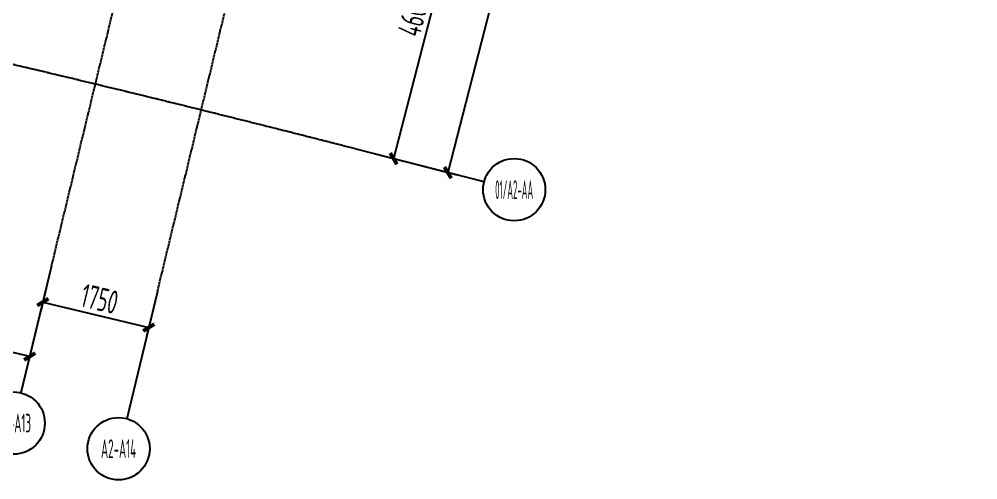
# Model space of a CAD drawing. Header units: millimetres. Extents: x 11677979 to 24947533, y -12764720 to -6308891.
# Drawn here: x 11845248 to 11860644, y -6419483 to -6412083 of the extents above; entities that cross this region are included whole.
import ezdxf
from ezdxf.enums import TextEntityAlignment as Align

# ---------------------------------------------------------------- set-up
doc = ezdxf.new("R2010")
doc.units = ezdxf.units.MM
doc.header["$LTSCALE"] = 10
for name, pattern in [('A2-RG-AXIS$0$CENTER', [2, 1.25, -0.25, 0.25, -0.25]), ('A2-RG-AXIS$0$DOTE', [2.42, 2, -0.2, 0.02, -0.2]), ('A2-RI-F4$0$A2-RG-AXIS$0$CENTER', [2, 1.25, -0.25, 0.25, -0.25]), ('A2-RI-F4$0$A2-RG-AXIS$0$DOTE', [2.42, 2, -0.2, 0.02, -0.2])]:
    doc.linetypes.add(name, pattern=pattern)
for name, color, linetype in [('A2-RG-AXIS$0$A-AXIS', 1, 'Continuous'), ('A2-RG-AXIS$0$A-DIMS-100', 1, 'Continuous'), ('A2-RG-AXIS$0$A-GRID', 1, 'A2-RG-AXIS$0$CENTER'), ('A2-RG-AXIS$0$A-SYMB', 4, 'Continuous'), ('A2-RI-F4$0$A2-RG-AXIS$0$A-AXIS', 1, 'Continuous'), ('A2-RI-F4$0$A2-RG-AXIS$0$A-DIMS-100', 1, 'Continuous'), ('A2-RI-F4$0$A2-RG-AXIS$0$A-GRID', 1, 'A2-RI-F4$0$A2-RG-AXIS$0$CENTER'), ('A2-RI-F4$0$A2-RG-AXIS$0$A-SYMB', 4, 'Continuous')]:
    doc.layers.add(name, color=color, linetype=linetype)
doc.styles.add('A2-RG-AXIS$0$ECADI', font='hzs.shx', dxfattribs={"width": 0.7, "bigfont": 'hztxt.shx'})
doc.styles.add('A2-RG-AXIS$0$XD2008', font='hzs.shx', dxfattribs={"width": 0.7, "bigfont": 'hztxt.shx'})
doc.styles.add('A2-RI-F4$0$A2-RG-AXIS$0$ECADI', font='hzs.shx', dxfattribs={"width": 0.7, "bigfont": 'hztxt.shx'})
doc.styles.add('A2-RI-F4$0$A2-RG-AXIS$0$XD2008', font='hzs.shx', dxfattribs={"width": 0.7, "bigfont": 'hztxt.shx'})
doc.dimstyles.new('A2-RG-AXIS$0$XD150', dxfattribs={"dimscale": 300, "dimtxt": 2.5, "dimasz": 1.5, "dimexe": 1, "dimexo": 2, "dimgap": 0.5, "dimtad": 1, "dimdec": 0, "dimdsep": 46, "dimtxsty": 'A2-RG-AXIS$0$XD2008', "dimcen": 2.5, "dimclrt": 4, "dimaunit": 1, "dimadec": 3, "dimazin": 0, "dimtfac": 1, "dimtdec": 0, "dimtmove": 2, "dimatfit": 3, "dimfxl": 0, "dimtolj": 1, "dimtzin": 0, "dimarcsym": 0})
doc.dimstyles.new('A2-RG-AXIS$0$XD150$0', dxfattribs={"dimscale": 150, "dimtxt": 2.5, "dimasz": 1, "dimexe": 1, "dimexo": 2, "dimgap": 0.5, "dimtad": 1, "dimdec": 0, "dimdsep": 46, "dimtxsty": 'A2-RG-AXIS$0$XD2008', "dimblk": 'A2-RG-AXIS$0$_ArchTick', "dimcen": 2.5, "dimclrt": 4, "dimaunit": 1, "dimadec": 0, "dimazin": 0, "dimtfac": 1, "dimtdec": 0, "dimtmove": 2, "dimatfit": 3, "dimfxl": 0, "dimtolj": 1, "dimtzin": 0, "dimarcsym": 0})
doc.dimstyles.new('A2-RI-F4$0$A2-RG-AXIS$0$XD150', dxfattribs={"dimscale": 300, "dimtxt": 2.5, "dimasz": 1.5, "dimexe": 1, "dimexo": 2, "dimgap": 0.5, "dimtad": 1, "dimdec": 0, "dimdsep": 46, "dimtxsty": 'A2-RI-F4$0$A2-RG-AXIS$0$XD2008', "dimcen": 2.5, "dimclrt": 4, "dimaunit": 1, "dimadec": 3, "dimazin": 0, "dimtfac": 1, "dimtdec": 0, "dimtmove": 2, "dimatfit": 3, "dimfxl": 0, "dimtolj": 1, "dimtzin": 0, "dimarcsym": 0})
doc.dimstyles.new('A2-RI-F4$0$A2-RG-AXIS$0$XD150$0', dxfattribs={"dimscale": 150, "dimtxt": 2.5, "dimasz": 1, "dimexe": 1, "dimexo": 2, "dimgap": 0.5, "dimtad": 1, "dimdec": 0, "dimdsep": 46, "dimtxsty": 'A2-RI-F4$0$A2-RG-AXIS$0$XD2008', "dimblk": 'A2-RI-F4$0$A2-RG-AXIS$0$_ArchTick', "dimcen": 2.5, "dimclrt": 4, "dimaunit": 1, "dimadec": 0, "dimazin": 0, "dimtfac": 1, "dimtdec": 0, "dimtmove": 2, "dimatfit": 3, "dimfxl": 0, "dimtolj": 1, "dimtzin": 0, "dimarcsym": 0})

# ---------------------------------------------------------------- blocks, each defined once
blk = doc.blocks.new('A2-RG-AXIS$0$_ArchTick')
at = {"color": 0, "linetype": 'ByBlock', "const_width": 0.4}
blk.add_lwpolyline([(-0.5, -0.5), (0.5, 0.5)], dxfattribs=at)
blk = doc.blocks.new('*D440')
at = {"layer": 'A2-RG-AXIS$0$A-DIMS-100', "color": 0, "lineweight": -2, "ltscale": 3, "transparency": 16777216}
for p, q in [((11852115, -6409794), (11852551, -6409906)), ((11852405, -6409869), (11851260, -6414324)), ((11850970, -6414249), (11851406, -6414361))]:
    blk.add_line(p, q, dxfattribs=at)
at = {"layer": 'Defpoints', "color": 0, "ltscale": 3, "transparency": 16777216}
for p in [(11851824, -6409720), (11850679, -6414175), (11851260, -6414324)]:
    blk.add_point(p, dxfattribs=at)
at = {"layer": 'A2-RG-AXIS$0$A-DIMS-100', "color": 0, "lineweight": -2, "ltscale": 3, "transparency": 16777216, "xscale": 150, "yscale": 150, "zscale": 150}
for p, rotation in [((11852405, -6409869), 75.589284638493), ((11851260, -6414324), 255.589284638493)]:
    blk.add_blockref('A2-RG-AXIS$0$_ArchTick', p, dxfattribs=dict(at, rotation=rotation))
at = {"layer": 'A2-RG-AXIS$0$A-DIMS-100', "color": 4, "ltscale": 3, "transparency": 16777216, "insert": (11851579, -6412031), "char_height": 375, "attachment_point": 5, "rotation": 75.5893, "style": 'A2-RG-AXIS$0$XD2008'}
blk.add_mtext('\\A1;4600', dxfattribs=at)
blk = doc.blocks.new('*D441')
at = {"layer": 'A2-RG-AXIS$0$A-DIMS-100', "color": 0, "lineweight": -2, "ltscale": 3, "transparency": 16777216}
for p, q in [((11859481, -6381125), (11860789, -6381461)), ((11860644, -6381424), (11852132, -6414548)), ((11850970, -6414249), (11852277, -6414585))]:
    blk.add_line(p, q, dxfattribs=at)
at = {"layer": 'Defpoints', "color": 0, "ltscale": 3, "transparency": 16777216}
for p in [(11859191, -6381051), (11850679, -6414175), (11852132, -6414548)]:
    blk.add_point(p, dxfattribs=at)
at = {"layer": 'A2-RG-AXIS$0$A-DIMS-100', "color": 0, "lineweight": -2, "ltscale": 3, "transparency": 16777216, "xscale": 150, "yscale": 150, "zscale": 150}
for p, rotation in [((11860644, -6381424), 75.58928466042394), ((11852132, -6414548), 255.589284660424)]:
    blk.add_blockref('A2-RG-AXIS$0$_ArchTick', p, dxfattribs=dict(at, rotation=rotation))
at = {"layer": 'A2-RG-AXIS$0$A-DIMS-100', "color": 4, "ltscale": 3, "transparency": 16777216, "insert": (11856134, -6397921), "char_height": 375, "attachment_point": 5, "rotation": 75.5893, "style": 'A2-RG-AXIS$0$XD2008'}
blk.add_mtext('\\A1;34200', dxfattribs=at)
blk = doc.blocks.new('A2-RG-AXIS$0$ECADI-TAG-GRID')
at = {"color": 13}
blk.add_circle((0, 0), 5, dxfattribs=at)
at = {"style": 'A2-RG-AXIS$0$ECADI', "width": 0.7}
blk.add_attdef('GRID', text='', height=5, dxfattribs=at).set_placement((0, 0), align=Align.MIDDLE)
blk = doc.blocks.new('*D454')
at = {"layer": 'A2-RG-AXIS$0$A-DIMS-100', "color": 0, "lineweight": -2, "ltscale": 3, "transparency": 16777216}
for p, q in [((11837693, -6414527), (11837414, -6415848)), ((11845698, -6416335), (11845382, -6417648))]:
    blk.add_line(p, q, dxfattribs=at)
blk.add_arc((11778731, -6694179), 284600, 76.44866, 78.09408, dxfattribs=at)
at = {"layer": 'Defpoints', "color": 0, "ltscale": 3, "transparency": 16777216}
for p in [(11837755, -6414233), (11845769, -6416044), (11842766, -6416876), (11778731, -6694179)]:
    blk.add_point(p, dxfattribs=at)
at = {"layer": 'A2-RG-AXIS$0$A-DIMS-100', "color": 0, "lineweight": -2, "ltscale": 3, "transparency": 16777216, "xscale": 150, "yscale": 150, "zscale": 150}
for p, rotation in [((11837445, -6415701), 168.0940787372952), ((11845417, -6417502), 346.4486599795539)]:
    blk.add_blockref('A2-RG-AXIS$0$_ArchTick', p, dxfattribs=dict(at, rotation=rotation))
at = {"layer": 'A2-RG-AXIS$0$A-DIMS-100', "color": 4, "ltscale": 3, "transparency": 16777216, "insert": (11841503, -6416282), "char_height": 375, "attachment_point": 5, "rotation": 347.2714, "style": 'A2-RG-AXIS$0$XD2008'}
blk.add_mtext('\\A1;1°38\'44"', dxfattribs=at)
blk = doc.blocks.new('*D416')
at = {"layer": 'A2-RG-AXIS$0$A-DIMS-100', "color": 0, "lineweight": -2, "ltscale": 3, "transparency": 16777216}
for p, q in [((11845698, -6416335), (11845593, -6416773)), ((11845628, -6416627), (11847329, -6417037)), ((11847400, -6416745), (11847294, -6417183))]:
    blk.add_line(p, q, dxfattribs=at)
at = {"layer": 'Defpoints', "color": 0, "ltscale": 3, "transparency": 16777216}
for p in [(11845769, -6416044), (11847470, -6416454), (11847329, -6417037)]:
    blk.add_point(p, dxfattribs=at)
at = {"layer": 'A2-RG-AXIS$0$A-DIMS-100', "color": 0, "lineweight": -2, "ltscale": 3, "transparency": 16777216, "xscale": 150, "yscale": 150, "zscale": 150}
for p, rotation in [((11845628, -6416627), 166.4486630936244), ((11847329, -6417037), 346.4486630936244)]:
    blk.add_blockref('A2-RG-AXIS$0$_ArchTick', p, dxfattribs=dict(at, rotation=rotation))
at = {"layer": 'A2-RG-AXIS$0$A-DIMS-100', "color": 4, "ltscale": 3, "transparency": 16777216, "insert": (11846540, -6416577), "char_height": 375, "attachment_point": 5, "rotation": 346.4487, "style": 'A2-RG-AXIS$0$XD2008'}
blk.add_mtext('\\A1;1750', dxfattribs=at)
blk = doc.blocks.new('A2-RI-F4$0$A2-RG-AXIS$0$_ArchTick')
at = {"color": 0, "linetype": 'ByBlock', "const_width": 0.4}
blk.add_lwpolyline([(-0.5, -0.5), (0.5, 0.5)], dxfattribs=at)
blk = doc.blocks.new('*D965')
at = {"layer": 'A2-RI-F4$0$A2-RG-AXIS$0$A-DIMS-100', "color": 0, "lineweight": -2, "ltscale": 3, "transparency": 16777216}
for p, q in [((11852115, -6409794), (11852551, -6409906)), ((11852405, -6409869), (11851260, -6414324)), ((11850970, -6414249), (11851406, -6414361))]:
    blk.add_line(p, q, dxfattribs=at)
at = {"layer": 'Defpoints', "color": 0, "ltscale": 3, "transparency": 16777216}
for p in [(11851824, -6409720), (11850679, -6414175), (11851260, -6414324)]:
    blk.add_point(p, dxfattribs=at)
at = {"layer": 'A2-RI-F4$0$A2-RG-AXIS$0$A-DIMS-100', "color": 0, "lineweight": -2, "ltscale": 3, "transparency": 16777216, "xscale": 150, "yscale": 150, "zscale": 150}
for p, rotation in [((11852405, -6409869), 75.589284638493), ((11851260, -6414324), 255.589284638493)]:
    blk.add_blockref('A2-RI-F4$0$A2-RG-AXIS$0$_ArchTick', p, dxfattribs=dict(at, rotation=rotation))
at = {"layer": 'A2-RI-F4$0$A2-RG-AXIS$0$A-DIMS-100', "color": 4, "ltscale": 3, "transparency": 16777216, "insert": (11851579, -6412031), "char_height": 375, "attachment_point": 5, "rotation": 75.5893, "style": 'A2-RI-F4$0$A2-RG-AXIS$0$XD2008'}
blk.add_mtext('\\A1;4600', dxfattribs=at)
blk = doc.blocks.new('*D966')
at = {"layer": 'A2-RI-F4$0$A2-RG-AXIS$0$A-DIMS-100', "color": 0, "lineweight": -2, "ltscale": 3, "transparency": 16777216}
for p, q in [((11859481, -6381125), (11860789, -6381461)), ((11860644, -6381424), (11852132, -6414548)), ((11850970, -6414249), (11852277, -6414585))]:
    blk.add_line(p, q, dxfattribs=at)
at = {"layer": 'Defpoints', "color": 0, "ltscale": 3, "transparency": 16777216}
for p in [(11859191, -6381051), (11850679, -6414175), (11852132, -6414548)]:
    blk.add_point(p, dxfattribs=at)
at = {"layer": 'A2-RI-F4$0$A2-RG-AXIS$0$A-DIMS-100', "color": 0, "lineweight": -2, "ltscale": 3, "transparency": 16777216, "xscale": 150, "yscale": 150, "zscale": 150}
for p, rotation in [((11860644, -6381424), 75.58928466042394), ((11852132, -6414548), 255.589284660424)]:
    blk.add_blockref('A2-RI-F4$0$A2-RG-AXIS$0$_ArchTick', p, dxfattribs=dict(at, rotation=rotation))
at = {"layer": 'A2-RI-F4$0$A2-RG-AXIS$0$A-DIMS-100', "color": 4, "ltscale": 3, "transparency": 16777216, "insert": (11856134, -6397921), "char_height": 375, "attachment_point": 5, "rotation": 75.5893, "style": 'A2-RI-F4$0$A2-RG-AXIS$0$XD2008'}
blk.add_mtext('\\A1;34200', dxfattribs=at)
blk = doc.blocks.new('A2-RI-F4$0$A2-RG-AXIS$0$ECADI-TAG-GRID')
at = {"color": 13}
blk.add_circle((0, 0), 5, dxfattribs=at)
at = {"style": 'A2-RI-F4$0$A2-RG-AXIS$0$ECADI', "width": 0.7}
blk.add_attdef('GRID', text='', height=5, dxfattribs=at).set_placement((0, 0), align=Align.MIDDLE)
blk = doc.blocks.new('*D979')
at = {"layer": 'A2-RI-F4$0$A2-RG-AXIS$0$A-DIMS-100', "color": 0, "lineweight": -2, "ltscale": 3, "transparency": 16777216}
for p, q in [((11837693, -6414527), (11837414, -6415848)), ((11845698, -6416335), (11845382, -6417648))]:
    blk.add_line(p, q, dxfattribs=at)
blk.add_arc((11778731, -6694179), 284600, 76.44866, 78.09408, dxfattribs=at)
at = {"layer": 'Defpoints', "color": 0, "ltscale": 3, "transparency": 16777216}
for p in [(11837755, -6414233), (11845769, -6416044), (11842766, -6416876), (11778731, -6694179)]:
    blk.add_point(p, dxfattribs=at)
at = {"layer": 'A2-RI-F4$0$A2-RG-AXIS$0$A-DIMS-100', "color": 0, "lineweight": -2, "ltscale": 3, "transparency": 16777216, "xscale": 150, "yscale": 150, "zscale": 150}
for p, rotation in [((11837445, -6415701), 168.0940787372952), ((11845417, -6417502), 346.4486599795539)]:
    blk.add_blockref('A2-RI-F4$0$A2-RG-AXIS$0$_ArchTick', p, dxfattribs=dict(at, rotation=rotation))
at = {"layer": 'A2-RI-F4$0$A2-RG-AXIS$0$A-DIMS-100', "color": 4, "ltscale": 3, "transparency": 16777216, "insert": (11841503, -6416282), "char_height": 375, "attachment_point": 5, "rotation": 347.2714, "style": 'A2-RI-F4$0$A2-RG-AXIS$0$XD2008'}
blk.add_mtext('\\A1;1°38\'44"', dxfattribs=at)
blk = doc.blocks.new('*D941')
at = {"layer": 'A2-RI-F4$0$A2-RG-AXIS$0$A-DIMS-100', "color": 0, "lineweight": -2, "ltscale": 3, "transparency": 16777216}
for p, q in [((11845698, -6416335), (11845593, -6416773)), ((11845628, -6416627), (11847329, -6417037)), ((11847400, -6416745), (11847294, -6417183))]:
    blk.add_line(p, q, dxfattribs=at)
at = {"layer": 'Defpoints', "color": 0, "ltscale": 3, "transparency": 16777216}
for p in [(11845769, -6416044), (11847470, -6416454), (11847329, -6417037)]:
    blk.add_point(p, dxfattribs=at)
at = {"layer": 'A2-RI-F4$0$A2-RG-AXIS$0$A-DIMS-100', "color": 0, "lineweight": -2, "ltscale": 3, "transparency": 16777216, "xscale": 150, "yscale": 150, "zscale": 150}
for p, rotation in [((11845628, -6416627), 166.4486630936244), ((11847329, -6417037), 346.4486630936244)]:
    blk.add_blockref('A2-RI-F4$0$A2-RG-AXIS$0$_ArchTick', p, dxfattribs=dict(at, rotation=rotation))
at = {"layer": 'A2-RI-F4$0$A2-RG-AXIS$0$A-DIMS-100', "color": 4, "ltscale": 3, "transparency": 16777216, "insert": (11846540, -6416577), "char_height": 375, "attachment_point": 5, "rotation": 346.4487, "style": 'A2-RI-F4$0$A2-RG-AXIS$0$XD2008'}
blk.add_mtext('\\A1;1750', dxfattribs=at)
blk = doc.blocks.new('A2-RG-AXIS')
at = {"layer": 'A2-RG-AXIS$0$A-AXIS', "ltscale": 3}
for p, q in [((11852713.3, -6414697.4), (11850679.3, -6414174.8)), ((11845768.7, -6416043.6), (11845276.6, -6418085.2)), ((11847468.7, -6416458.9), (11846976.6, -6418500.4))]:
    blk.add_line(p, q, dxfattribs=at)
at = {"layer": 'A2-RG-AXIS$0$A-GRID', "linetype": 'A2-RG-AXIS$0$DOTE'}
for p, q in [((11845769.4, -6416040.8), (11855178.4, -6377003.5)), ((11847468.7, -6416458.9), (11856889.5, -6377372.8))]:
    blk.add_line(p, q, dxfattribs=at)
blk.add_arc((11778730.7, -6694178.7), 289100, 75.589281, 95.407645, dxfattribs=at)
at = {"layer": 'A2-RG-AXIS$0$A-SYMB'}
ref = blk.add_blockref('A2-RG-AXIS$0$ECADI-TAG-GRID', (11853197.5, -6414821.8), dxfattribs=dict(at, xscale=99.99999999939791, yscale=99.99999999939791, zscale=99.99999999939791))
ref.add_attrib('GRID', '01/A2-AA', dxfattribs={"layer": '0', "height": 300, "style": 'A2-RG-AXIS$0$ECADI', "width": 0.4}).set_placement((11853197.5, -6414821.8), align=Align.MIDDLE)
ref = blk.add_blockref('A2-RG-AXIS$0$ECADI-TAG-GRID', (11845159.4, -6418571.2), dxfattribs=dict(at, xscale=100, yscale=100, zscale=100))
ref.add_attrib('GRID', 'A2-A13', dxfattribs={"layer": '0', "extrusion": (0, 0, -1), "height": 300, "style": 'A2-RG-AXIS$0$ECADI', "text_generation_flag": 2, "width": 0.5}).set_placement((-11845159.4, -6418571.2), align=Align.MIDDLE)
ref = blk.add_blockref('A2-RG-AXIS$0$ECADI-TAG-GRID', (11846844, -6418982.7), dxfattribs=dict(at, xscale=100, yscale=100, zscale=100))
ref.add_attrib('GRID', 'A2-A14', dxfattribs={"layer": '0', "extrusion": (0, 0, -1), "height": 300, "style": 'A2-RG-AXIS$0$ECADI', "text_generation_flag": 2, "width": 0.5}).set_placement((-11846844, -6418982.7), align=Align.MIDDLE)
at = {"layer": 'A2-RG-AXIS$0$A-DIMS-100', "ltscale": 3}
for p1, p2, distance, picture, middle in [((11859190.7, -6381050.8), (11850679.3, -6414174.8), 1500, '*D441', (11856133.6, -6397920.8)), ((11845768.7, -6416043.6), (11847469.9, -6416453.7), -600, '*D416', (11846540.2, -6416576.7))]:
    dim = blk.add_aligned_dim(p1=p1, p2=p2, distance=distance, dimstyle='A2-RG-AXIS$0$XD150$0', dxfattribs=at)
    dim.commit()
    dim.dimension.update_dxf_attribs({"geometry": picture, "text_midpoint": middle})
dim = blk.add_linear_dim(base=(11851260.4, -6414324.1), p1=(11851824.1, -6409719.5), p2=(11850679.3, -6414174.8), angle=75.58928, dimstyle='A2-RG-AXIS$0$XD150$0', dxfattribs=at)
dim.commit()
dim.dimension.update_dxf_attribs({"geometry": '*D440', "text_midpoint": (11851578.6, -6412031.1)})
dim = blk.add_angular_dim_3p(base=(11842765.6, -6416876.2), center=(11778730.7, -6694178.7), p1=(11845768.7, -6416043.6), p2=(11837754.6, -6414233.4), dimstyle='A2-RG-AXIS$0$XD150', override={"dimscale": 150, "dimasz": 1, "dimblk": 'A2-RG-AXIS$0$_ArchTick', "dimadec": 4}, dxfattribs=at)
dim.commit()
dim.dimension.update_dxf_attribs({"geometry": '*D454', "text_midpoint": (11841503.4, -6416282)})
blk = doc.blocks.new('A2-RI-F4$0$A2-RG-AXIS')
at = {"layer": 'A2-RI-F4$0$A2-RG-AXIS$0$A-AXIS', "ltscale": 3}
for p, q in [((11852713.3, -6414697.4), (11850679.3, -6414174.8)), ((11845768.7, -6416043.6), (11845276.6, -6418085.2)), ((11847468.7, -6416458.9), (11846976.6, -6418500.4))]:
    blk.add_line(p, q, dxfattribs=at)
at = {"layer": 'A2-RI-F4$0$A2-RG-AXIS$0$A-GRID', "linetype": 'A2-RI-F4$0$A2-RG-AXIS$0$DOTE'}
for p, q in [((11845769.4, -6416040.8), (11855178.4, -6377003.5)), ((11847468.7, -6416458.9), (11856889.5, -6377372.8))]:
    blk.add_line(p, q, dxfattribs=at)
blk.add_arc((11778730.7, -6694178.7), 289100, 75.589281, 95.407645, dxfattribs=at)
at = {"layer": 'A2-RI-F4$0$A2-RG-AXIS$0$A-SYMB'}
ref = blk.add_blockref('A2-RI-F4$0$A2-RG-AXIS$0$ECADI-TAG-GRID', (11853197.5, -6414821.8), dxfattribs=dict(at, xscale=99.99999999939791, yscale=99.99999999939791, zscale=99.99999999939791))
ref.add_attrib('GRID', '01/A2-AA', dxfattribs={"layer": '0', "height": 300, "style": 'A2-RI-F4$0$A2-RG-AXIS$0$ECADI', "width": 0.4}).set_placement((11853197.5, -6414821.8), align=Align.MIDDLE)
ref = blk.add_blockref('A2-RI-F4$0$A2-RG-AXIS$0$ECADI-TAG-GRID', (11845159.4, -6418571.2), dxfattribs=dict(at, xscale=100, yscale=100, zscale=100))
ref.add_attrib('GRID', 'A2-A13', dxfattribs={"layer": '0', "extrusion": (0, 0, -1), "height": 300, "style": 'A2-RI-F4$0$A2-RG-AXIS$0$ECADI', "text_generation_flag": 2, "width": 0.5}).set_placement((-11845159.4, -6418571.2), align=Align.MIDDLE)
ref = blk.add_blockref('A2-RI-F4$0$A2-RG-AXIS$0$ECADI-TAG-GRID', (11846844, -6418982.7), dxfattribs=dict(at, xscale=100, yscale=100, zscale=100))
ref.add_attrib('GRID', 'A2-A14', dxfattribs={"layer": '0', "extrusion": (0, 0, -1), "height": 300, "style": 'A2-RI-F4$0$A2-RG-AXIS$0$ECADI', "text_generation_flag": 2, "width": 0.5}).set_placement((-11846844, -6418982.7), align=Align.MIDDLE)
at = {"layer": 'A2-RI-F4$0$A2-RG-AXIS$0$A-DIMS-100', "ltscale": 3}
for p1, p2, distance, picture, middle in [((11859190.7, -6381050.8), (11850679.3, -6414174.8), 1500, '*D966', (11856133.6, -6397920.8)), ((11845768.7, -6416043.6), (11847469.9, -6416453.7), -600, '*D941', (11846540.2, -6416576.7))]:
    dim = blk.add_aligned_dim(p1=p1, p2=p2, distance=distance, dimstyle='A2-RI-F4$0$A2-RG-AXIS$0$XD150$0', dxfattribs=at)
    dim.commit()
    dim.dimension.update_dxf_attribs({"geometry": picture, "text_midpoint": middle})
dim = blk.add_linear_dim(base=(11851260.4, -6414324.1), p1=(11851824.1, -6409719.5), p2=(11850679.3, -6414174.8), angle=75.58928, dimstyle='A2-RI-F4$0$A2-RG-AXIS$0$XD150$0', dxfattribs=at)
dim.commit()
dim.dimension.update_dxf_attribs({"geometry": '*D965', "text_midpoint": (11851578.6, -6412031.1)})
dim = blk.add_angular_dim_3p(base=(11842765.6, -6416876.2), center=(11778730.7, -6694178.7), p1=(11845768.7, -6416043.6), p2=(11837754.6, -6414233.4), dimstyle='A2-RI-F4$0$A2-RG-AXIS$0$XD150', override={"dimscale": 150, "dimasz": 1, "dimblk": 'A2-RI-F4$0$A2-RG-AXIS$0$_ArchTick', "dimadec": 4}, dxfattribs=at)
dim.commit()
dim.dimension.update_dxf_attribs({"geometry": '*D979', "text_midpoint": (11841503.4, -6416282)})
blk = doc.blocks.new('A2-RI-F4')
blk.add_blockref('A2-RI-F4$0$A2-RG-AXIS', (0, 0))

msp = doc.modelspace()

# ---------------------------------------------------------------- block references
for name in ['A2-RI-F4', 'A2-RG-AXIS']:
    msp.add_blockref(name, (0, 0))

doc.saveas('drawing.dxf')
